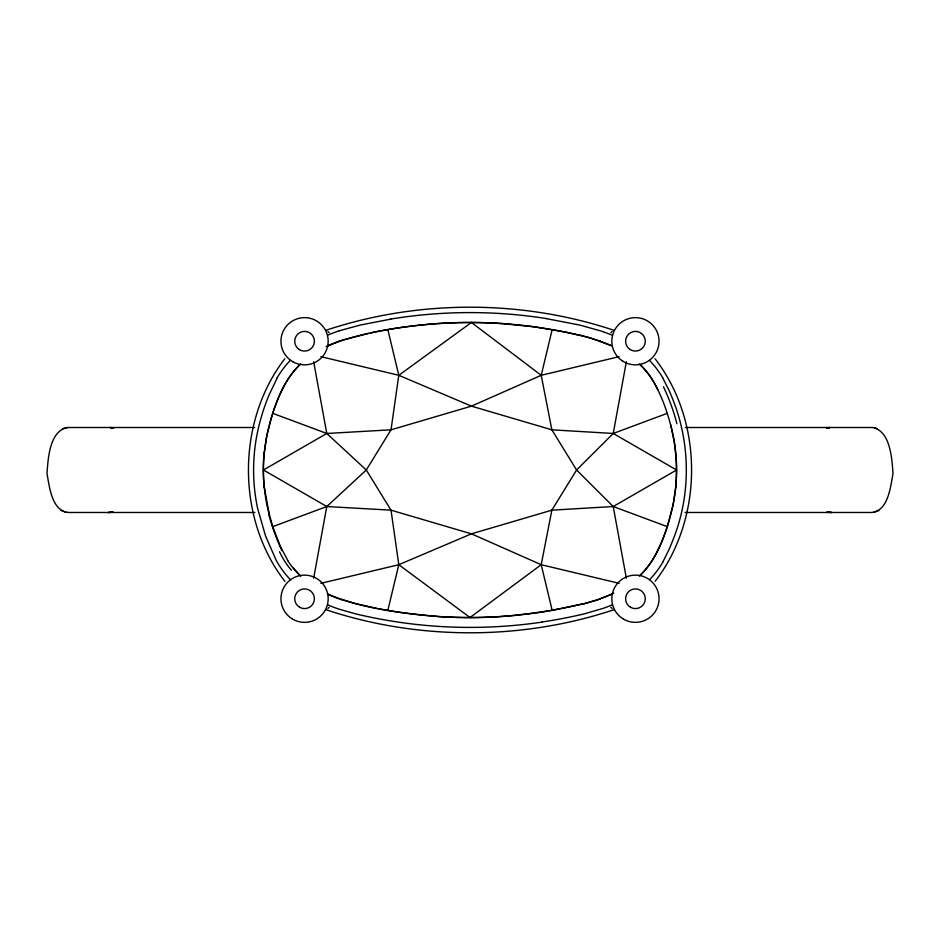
<?xml version="1.0" encoding="UTF-8"?>
<svg xmlns="http://www.w3.org/2000/svg" width="940" height="940" viewBox="0 0 940 940"><rect width="100%" height="100%" fill="white"/><g stroke="black" fill="none" stroke-linecap="round" stroke-linejoin="round"><path stroke-width="1.41" d="M264.281 453.021L266.784 436.031L271.155 418.429A167.825 133.386 -65.6 0 1 274.468 408.136C280.073 393.272 286.63 378.209 297.898 366.706A68.174 51.019 -29.3 0 1 299.437 365.061M675.743 486.979L673.228 503.957L668.857 521.571M373.18 332.29L387.844 329.611L398.795 375.295L391.017 429.815L366.283 470L326.791 506.531L272.753 526.647L280.555 546.798L287.863 560.651M313.666 578.194L326.791 506.531L263.447 470A156.933 140.107 -80.7 0 1 267.865 430.837C274.022 406.726 282 381.393 300.718 363.909M586.431 603.21L552.168 610.389L541.217 564.705L551.851 510.173L576.584 470L613.232 433.469L626.346 361.794M382.98 609.531L387.844 610.389L398.795 564.705L391.017 510.173L366.283 470L326.791 433.469L272.753 413.341M639.306 576.079C653.57 562.978 661.49 544.765 667.271 526.647L613.232 506.531L576.584 470L551.851 429.815L541.217 375.295L552.168 329.611L557.032 330.457M667.271 526.647L672.147 509.151A156.933 140.107 -80.7 0 0 676.589 470A156.933 140.107 80.7 0 0 672.159 430.837C667.482 412.037 661.125 393.272 650.598 376.881A69.713 62.122 56 0 0 643.524 368.045L639.47 363.991M662.677 562.308L669.092 549.371A245.881 245.881 0 0 0 672.746 540.465C690.935 495.697 690.712 444.244 672.817 399.43A218.315 218.315 0 0 0 669.116 390.547L662.606 377.657M277.3 377.715L269.028 395.094A207.799 207.799 0 0 0 257.584 431.812A185.227 185.227 0 0 0 257.595 508.317L265.585 536.059L276.172 560.299A92.379 92.379 0 0 0 288.745 577.9A98.254 98.254 0 0 0 290.366 579.674M284.808 358.739C236.41 421.59 236.21 518.598 284.902 581.366M655.157 581.284C703.696 518.528 703.79 421.343 655.004 358.716M327.907 608.544L329.141 607.275M610.859 332.713L612.093 331.444M640.539 574.904C652.666 563.178 659.786 547.456 665.485 531.84A167.297 132.446 -65.7 0 0 668.798 521.547M685.119 512.488L869.265 512.488C888.089 513.287 890.486 487.085 893 473.513C891.943 459.037 890.58 430.555 872.226 427.5L685.342 427.5M619.155 583.329L541.217 564.705L470.012 617.521L398.795 564.705L320.857 583.329M320.857 356.66L398.795 375.295L471.434 322.479L541.217 375.295L619.155 356.66M254.658 427.5L67.727 427.5C49.421 430.626 48.057 459.026 47 473.513C49.515 487.108 51.935 513.369 70.805 512.488L254.881 512.488M541.217 375.295L471.434 406.151L391.017 429.815L326.791 433.469L263.447 470A156.933 140.107 80.7 0 0 267.865 509.151L272.753 526.647M398.795 564.705L471.434 533.838L551.851 510.173L613.232 506.531L676.577 470L613.232 433.469L551.851 429.815L471.434 406.151L398.795 375.295M327.637 346.049L342.654 340.139L368.433 333.453M612.386 593.939L596.077 600.355L582.683 604.103M878.935 510.455L873.859 512.3M325.921 330.293C418.1 299.531 521.723 299.484 613.902 330.281M614.032 609.696C521.853 640.481 418.253 640.481 326.051 609.743M613.232 433.469L667.271 413.341M339.199 341.267C371.488 330.821 405.41 326.051 439.18 323.466M62.851 428.546L67.727 427.5M339.199 330.786L360.102 325.099L390.817 319.106M600.331 598.909L586.231 603.139M829.891 427.5L826.46 428.217L829.926 427.5M370.689 332.983L372.992 332.513M519.491 614.925L500.832 616.523A315.758 212.969 0 0 1 439.168 616.616C401.427 613.103 362.77 609.002 327.637 593.939M108.406 512.488L112.906 512.135M108.312 512.488L113.035 512.135M874.67 427.759L877.149 428.546M66.141 512.3L61.065 510.455M831.595 512.488L827.094 512.135M326.791 506.531L391.017 510.173L471.434 533.838L541.217 564.705M500.844 323.466L533.45 326.732L566.844 332.29M826.965 512.135L831.689 512.488M546.634 318.695L579.733 325.064L602.904 331.55M557.232 330.516L581.566 335.521L600.495 341.138M382.78 609.484L378.844 608.732M376.881 608.356L355.579 603.68L341.314 599.485M110.074 427.5L113.529 428.217L110.109 427.5M567.067 332.431L589.639 337.683M590.214 337.848L612.386 346.049M299.484 574.904L293.339 568.16M610.859 607.275L612.093 608.544M327.907 331.444L329.141 332.713M670.631 424.716L674.25 441.694L676.201 458.673M269.392 515.285L264.281 486.979M613.232 506.531L626.346 578.194M313.666 361.794L326.791 433.469M662.747 562.343A95.293 95.293 0 0 1 649.681 579.581M612.011 604.949A141.728 141.728 0 0 1 603.022 608.403L584.539 613.797A495.533 495.533 0 0 1 542.004 621.986M542.028 622.116A491.479 491.479 0 0 1 355.543 613.843L339.34 609.238A141.47 141.47 0 0 1 328.072 604.984M277.206 377.657A96.468 96.468 0 0 1 290.284 360.42M327.943 335.051A143.644 143.644 0 0 1 339.211 330.81M390.805 319.06A489.834 489.834 0 0 1 546.645 318.601M602.846 331.703A128.204 128.204 0 0 1 611.858 335.075M649.528 360.431A97.76 97.76 0 0 1 662.677 377.61M663.44 386.787A163.055 132.869 64.7 0 1 676.894 423.717M657.73 389.56A67.774 53.921 65.5 0 0 646.626 371.887L642.196 366.776A68.021 50.643 29.4 0 0 640.575 365.225M600.46 341.314A99.052 74.272 29.3 0 1 610.965 345.521M326.098 346.578A98.218 73.943 -29.3 0 1 339.082 341.173M281.953 550.593A166.733 132.599 65.7 0 1 269.005 515.343M264.128 487.002A137.463 109.158 -89.9 0 1 264.117 452.998M291.4 570.228A68.632 58.339 66.9 0 1 279.533 551.745M341.291 599.649A98.688 72.85 29.4 0 1 328.213 594.491M582.612 603.868A342.054 235.705 -9.7 0 1 519.491 614.725M613.785 593.14A96.338 70.712 -29.3 0 1 600.86 598.522M676.083 458.685A136.935 108.171 89.9 0 1 675.625 486.955M439.191 323.548A324.782 225.059 0 0 1 500.832 323.548M552.168 329.611A409.358 348.787 5 0 0 471.434 322.432A409.1 348.517 -4.9 0 0 387.856 329.611M387.856 610.377A409.229 348.646 5 0 0 470.012 617.557A409.229 348.646 -5 0 0 552.168 610.377M300.859 576.185A78.09 69.584 56 0 1 287.746 560.734M299.226 349.504A9.835 9.835 0 0 0 314.383 341.714A9.835 9.835 0 0 0 300.06 332.49A9.835 9.835 0 0 0 299.226 349.504M292.751 361.689A23.606 23.606 0 0 0 328.166 341.244A23.606 23.606 0 0 0 292.751 320.798A23.606 23.606 0 0 0 292.751 361.689M299.637 607.275A9.835 9.835 0 0 0 314.395 598.756A9.835 9.835 0 0 0 299.637 590.238A9.835 9.835 0 0 0 299.637 607.275M291.776 618.602A23.606 23.606 0 0 0 328.142 599.896A23.606 23.606 0 0 0 293.762 577.759A23.606 23.606 0 0 0 291.776 618.602M630.141 349.515A9.835 9.835 0 0 0 645.263 341.69A9.835 9.835 0 0 0 630.916 332.502A9.835 9.835 0 0 0 630.141 349.515M622.703 361.113A23.606 23.606 0 0 0 659.022 342.325A23.606 23.606 0 0 0 624.595 320.27A23.606 23.606 0 0 0 622.703 361.113M630.493 607.252A9.835 9.835 0 0 0 645.275 598.78A9.835 9.835 0 0 0 630.552 590.214A9.835 9.835 0 0 0 630.493 607.252M623.573 619.155A23.606 23.606 0 0 0 659.046 598.827A23.606 23.606 0 0 0 623.702 578.264A23.606 23.606 0 0 0 623.573 619.155"/></g></svg>
